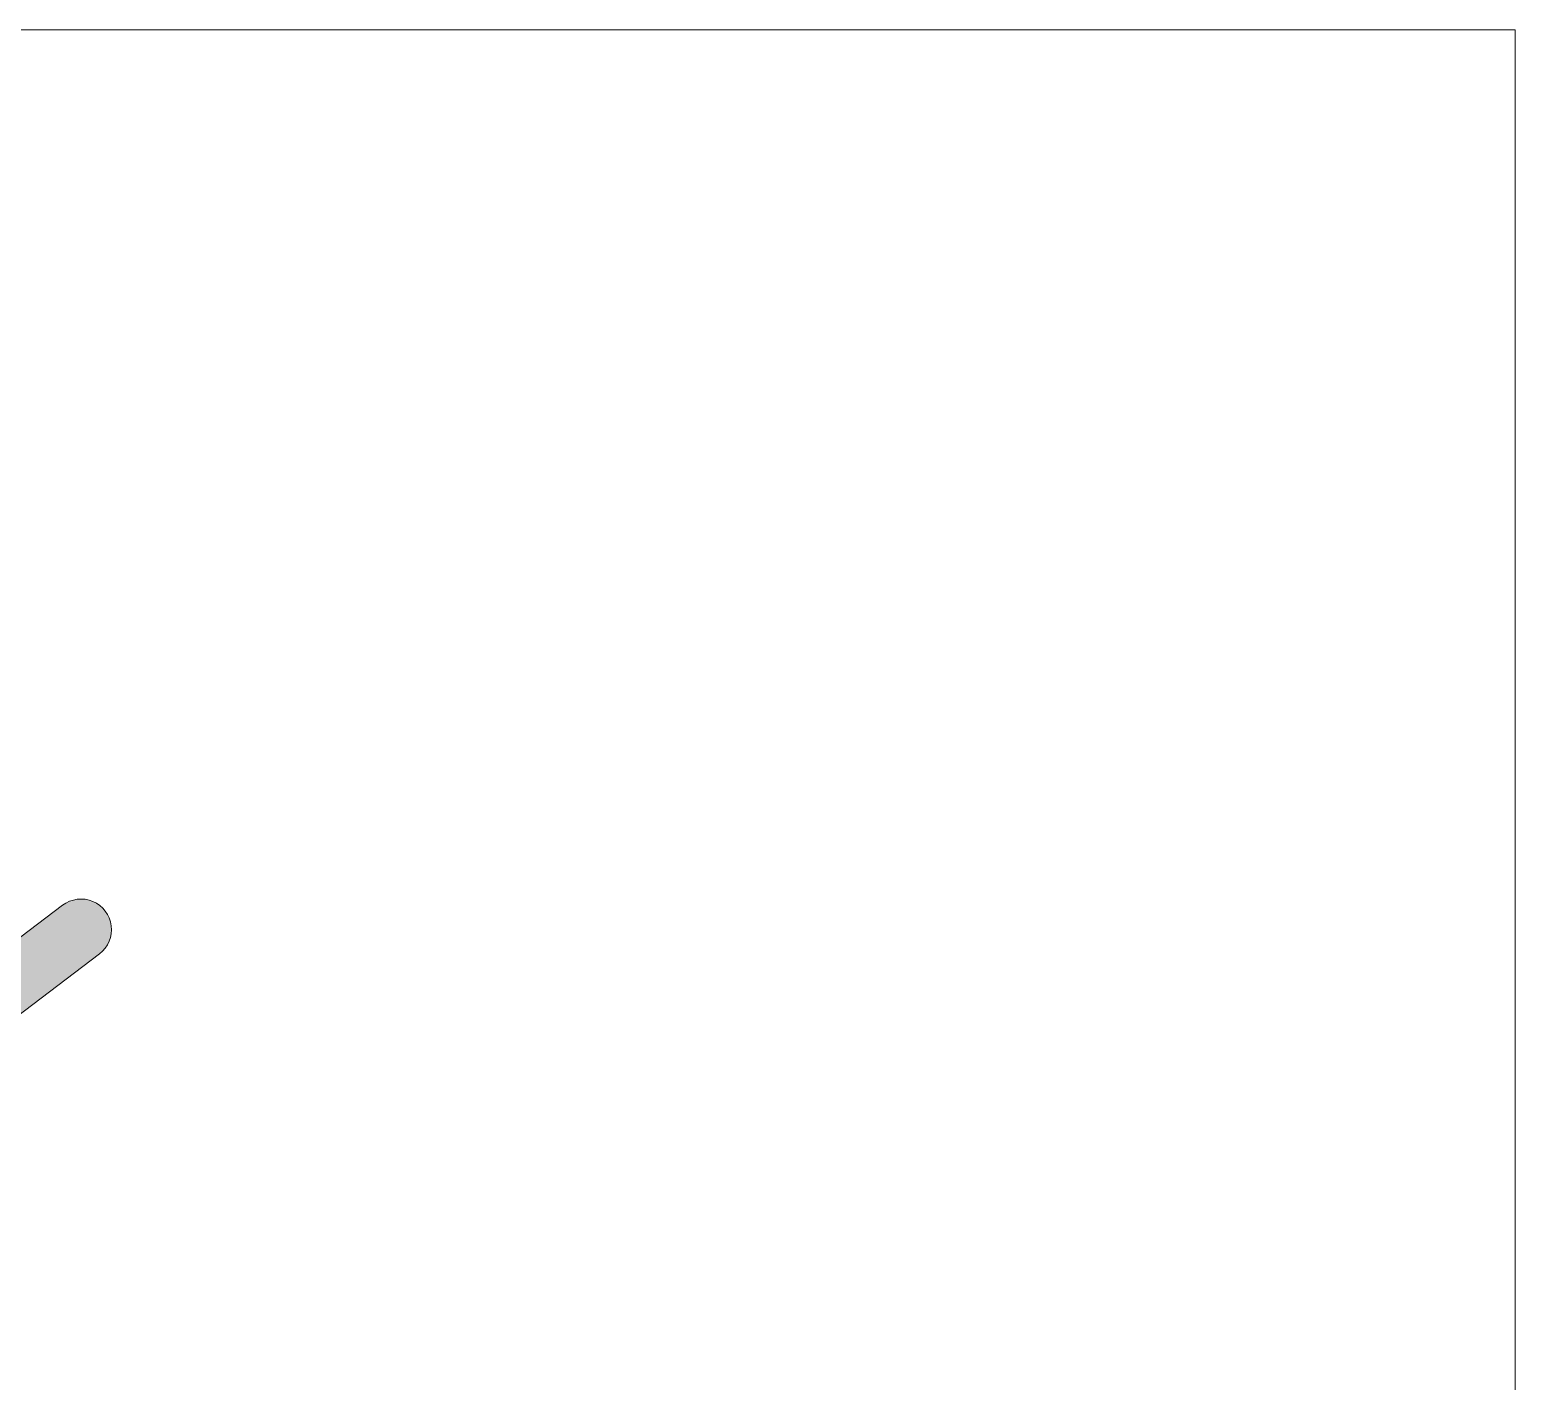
# Model space of a CAD drawing. Header units: inches. Extents: x -441 to 7, y -96 to 2.
# Drawn here: x 6.5785 to 6.857, y 1.86 to 2.1134 of the extents above; entities that cross this region are included whole.
import ezdxf

# ---------------------------------------------------------------- set-up
doc = ezdxf.new("R2010")
doc.units = ezdxf.units.IN
doc.header["$MEASUREMENT"] = 0
doc.layers.add('Vector Picture Geometry', color=6, linetype='Continuous', lineweight=0)

msp = doc.modelspace()

# ---------------------------------------------------------------- hatches: boundary and pattern name
at = {"layer": 'Vector Picture Geometry'}
h = msp.add_hatch(color=254, dxfattribs=at)
h.dxf.hatch_style = 1
h.paths.add_polyline_path([(6.591548802962427, 1.940138941342746, 1.000000073501724), (6.584637529869601, 1.94923177687758), (6.205054980747406, 1.660719007840747), (6.211996732221574, 1.651649441263076)])

# ---------------------------------------------------------------- linework, layer by layer
at = {"layer": 'Vector Picture Geometry', "color": 7, "linetype": 'Continuous', "flags": 128}
msp.add_lwpolyline([(0, 0), (6.856957468877498, 0), (6.856957468877498, 2.113408865067768), (0, 2.113408865067768)], close=True, dxfattribs=at)
at = {"layer": 'Vector Picture Geometry', "color": 6}
msp.add_lwpolyline([(6.205054980747406, 1.660719007840747), (6.584637529816022, 1.949231776836855, -1.000000171962864), (6.591548802180611, 1.940138940748505), (6.211996732221574, 1.651649441263076)], format="xyb", close=True, dxfattribs=at)

doc.saveas('drawing.dxf')
